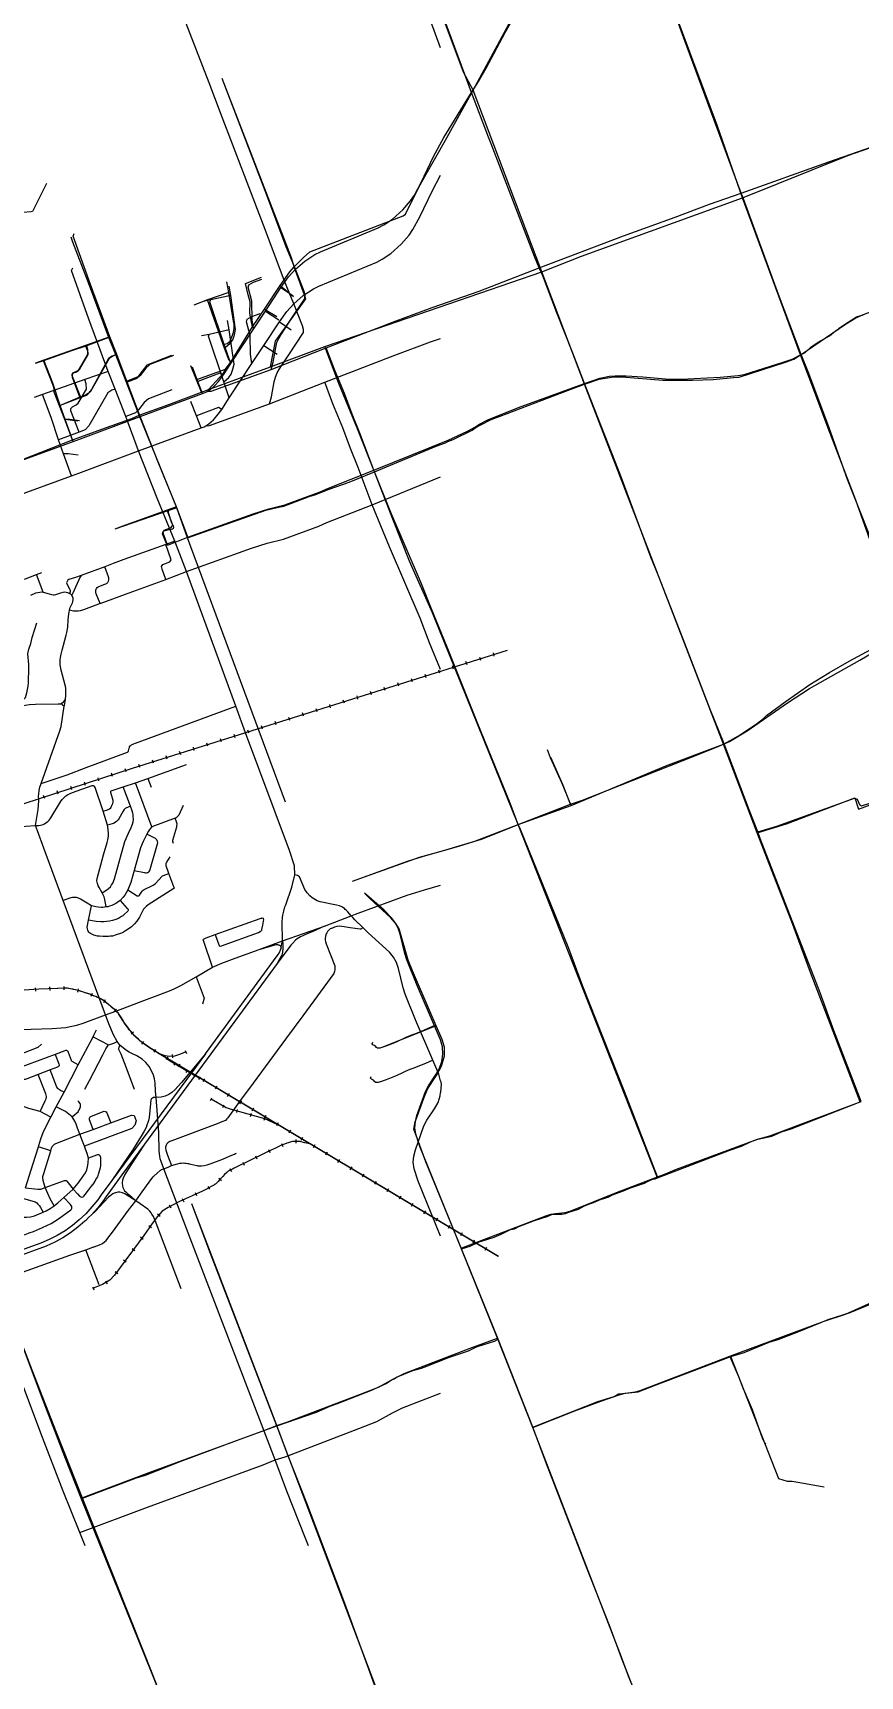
# Model space of a CAD drawing. Extents: x 705356 to 744726, y 4888607 to 4948520.
# Drawn here: x 715151 to 720444, y 4903177 to 4913692 of the extents above; entities that cross this region are included whole.
import ezdxf

# ---------------------------------------------------------------- set-up
doc = ezdxf.new("R2010")
doc.units = 0
for name, color, linetype in [('Archive County', 7, 'Continuous'), ('Arterials', 7, 'Continuous'), ('bypass in city', 7, 'Continuous'), ('bypass ramps', 7, 'Continuous'), ('Collectors', 7, 'Continuous'), ('County', 7, 'Continuous'), ('County Data', 7, 'Continuous'), ('Kings', 7, 'Continuous'), ('Locals', 7, 'Continuous'), ('Private', 7, 'Continuous'), ('railway', 7, 'Continuous'), ('ROW wout link', 7, 'Continuous'), ('Township', 7, 'Continuous')]:
    doc.layers.add(name, color=color, linetype=linetype)

msp = doc.modelspace()

# ---------------------------------------------------------------- linework, layer by layer
at = {"layer": 'Archive County'}
for p, q in [((718407, 4912164), (717967, 4913326)), ((716405, 4912030), (716393, 4912100)), ((716634, 4911925), (716733, 4912075)), ((716733, 4912075), (716818, 4912006)), ((717019, 4911686), (718407, 4912164)), ((716268, 4911983), (716180, 4911950)), ((716405, 4912030), (716268, 4911983)), ((716368, 4911697), (716268, 4911983)), ((716557, 4911812), (716634, 4911925)), ((716634, 4911925), (716712, 4911878)), ((716417, 4911586), (716557, 4911812)), ((715637, 4911743), (715491, 4911688)), ((716672, 4911556), (717019, 4911686)), ((715219, 4911594), (715165, 4911577)), ((716198, 4911472), (716162, 4911562)), ((716275, 4911411), (716672, 4911556)), ((716382, 4911537), (716417, 4911586)), ((715832, 4911245), (715748, 4911462)), ((716382, 4911537), (716198, 4911472)), ((716230, 4911392), (716198, 4911472)), ((715452, 4911360), (715321, 4911305)), ((716230, 4911392), (716275, 4911411)), ((715355, 4911218), (715321, 4911305)), ((715405, 4911088), (715355, 4911218)), ((715439, 4911207), (715355, 4911218)), ((715014, 4910935), (715405, 4911088))]:
    msp.add_line(p, q, dxfattribs=at)
for points in [[(717967, 4913326), (717906, 4913441), (717724, 4913928), (717612, 4914216), (717537, 4914451), (717289, 4915058)], [(717967, 4913326), (718223, 4913798), (718289, 4913876), (718450, 4914020), (718914, 4914747)], [(719692, 4912636), (719532, 4913096), (718914, 4914747)], [(716822, 4912195), (716806, 4912252), (716362, 4913400)], [(716822, 4912195), (716882, 4912255), (716924, 4912290), (717521, 4912521), (717535, 4912533), (717542, 4912546), (717601, 4912664), (717629, 4912719), (717658, 4912773), (717790, 4913006), (717967, 4913326)], [(719692, 4912636), (720364, 4912907), (721045, 4913145)], [(718407, 4912164), (718661, 4912263), (719692, 4912636)], [(720063, 4911631), (719692, 4912636)], [(715637, 4911743), (715507, 4912092), (715406, 4912353), (715396, 4912384)], [(716672, 4911556), (716704, 4911720), (716897, 4911991), (716822, 4912195)], [(716733, 4912075), (716796, 4912163), (716822, 4912195)], [(716557, 4911812), (716549, 4911840), (716539, 4911899), (716541, 4911971), (716528, 4912015), (716512, 4912089), (716614, 4912128)], [(718681, 4911445), (718407, 4912164)], [(716368, 4911697), (716394, 4911704), (716413, 4911720), (716425, 4911746), (716434, 4911775), (716440, 4911802), (716438, 4911828), (716435, 4911848), (716405, 4912030)], [(720063, 4911631), (720091, 4911646), (720129, 4911680), (720176, 4911713), (720248, 4911753), (720285, 4911786), (720303, 4911796), (720312, 4911805), (720367, 4911841), (720420, 4911875), (720442, 4911882), (720472, 4911892)], [(715491, 4911688), (715399, 4911658), (715219, 4911594)], [(715452, 4911360), (715405, 4911486), (715403, 4911507), (715410, 4911517), (715425, 4911522), (715443, 4911531), (715502, 4911634), (715502, 4911655), (715491, 4911688)], [(715682, 4911631), (715637, 4911743)], [(716417, 4911586), (716402, 4911606), (716368, 4911697)], [(717337, 4910884), (717227, 4911159), (717109, 4911449), (717019, 4911686)], [(715321, 4911305), (715287, 4911394), (715288, 4911412), (715283, 4911431), (715219, 4911594)], [(715682, 4911631), (715658, 4911623), (715635, 4911608), (715526, 4911410), (715506, 4911385), (715488, 4911373), (715452, 4911360)], [(715748, 4911462), (715682, 4911631)], [(716039, 4911628), (715880, 4911566), (715850, 4911528), (715823, 4911491), (715748, 4911462)], [(718681, 4911445), (718774, 4911477), (718852, 4911489), (718918, 4911492), (719182, 4911470), (719307, 4911469), (719372, 4911469), (719504, 4911475), (719634, 4911487), (719669, 4911489), (719967, 4911585), (720020, 4911604), (720063, 4911631)], [(720732, 4909846), (720600, 4910197), (720530, 4910385), (720416, 4910701), (720240, 4911162), (720135, 4911442), (720063, 4911631)], [(716275, 4911411), (716370, 4911514), (716382, 4911537)], [(717337, 4910884), (717731, 4911048), (717791, 4911069), (717806, 4911078), (717840, 4911090), (717961, 4911149), (717984, 4911166), (718016, 4911183), (718083, 4911218), (718140, 4911240), (718589, 4911411), (718681, 4911445)], [(719570, 4909140), (718681, 4911445)], [(715832, 4911245), (716022, 4911314), (716230, 4911392)], [(715405, 4911088), (715622, 4911167), (715784, 4911224), (715832, 4911245)], [(716072, 4910653), (715832, 4911245)], [(716140, 4910461), (716641, 4910638), (716723, 4910658), (716756, 4910664), (716918, 4910726), (716961, 4910739), (717046, 4910773), (717174, 4910817), (717337, 4910884)], [(718256, 4908626), (717707, 4909980), (717561, 4910311), (717454, 4910580), (717337, 4910884)], [(716021, 4910635), (715675, 4910517)], [(716010, 4910414), (715980, 4910486), (715982, 4910496), (715992, 4910505), (716027, 4910517), (716038, 4910517), (716045, 4910519), (716050, 4910523), (716052, 4910529), (716051, 4910537), (716046, 4910542), (716040, 4910555), (716018, 4910620), (716018, 4910626), (716021, 4910635)], [(716072, 4910653), (716021, 4910635)], [(716140, 4910461), (716072, 4910653)], [(716768, 4908770), (716459, 4909603), (716140, 4910461)], [(719570, 4909140), (719608, 4909158), (719720, 4909225), (719979, 4909406), (720120, 4909497), (720441, 4909678), (720707, 4909833), (720732, 4909846)], [(718594, 4908748), (719201, 4909001), (719570, 4909140)], [(719784, 4908574), (719570, 4909140)], [(718594, 4908748), (718537, 4908888), (718463, 4909053), (718443, 4909105)], [(719784, 4908574), (719972, 4908631), (720410, 4908797), (720434, 4908725), (721063, 4908958)], [(718256, 4908626), (718594, 4908748)], [(717243, 4908280), (717625, 4908417), (717772, 4908458), (718022, 4908533), (718070, 4908551), (718256, 4908626)], [(719147, 4906365), (718256, 4908626)], [(720444, 4906851), (720127, 4907679), (720006, 4908004), (719891, 4908297), (719784, 4908574)], [(717731, 4907338), (717691, 4907432), (717579, 4907691), (717553, 4907759), (717495, 4907959), (717473, 4907992), (717446, 4908029), (717398, 4908078), (717272, 4908187)], [(717731, 4907338), (717384, 4907199)], [(717893, 4905912), (717666, 4906467), (717589, 4906677), (717597, 4906723), (717601, 4906734), (717652, 4906876), (717676, 4906933), (717709, 4906986), (717735, 4907024), (717766, 4907080), (717785, 4907147), (717784, 4907201), (717769, 4907250), (717731, 4907338)], [(719147, 4906365), (719611, 4906543), (719684, 4906569), (719743, 4906596), (719790, 4906614), (719878, 4906633), (719940, 4906659), (720003, 4906679), (720444, 4906851)], [(717893, 4905912), (717948, 4905928), (718007, 4905955), (718055, 4905972), (718102, 4905985), (718148, 4906005), (718207, 4906034), (718232, 4906040), (718261, 4906054), (718361, 4906092), (718442, 4906119), (718475, 4906132), (718488, 4906133), (718536, 4906133), (718559, 4906138), (718573, 4906144), (718641, 4906165), (718660, 4906176), (718681, 4906187), (718719, 4906202), (718738, 4906207), (718787, 4906228), (718798, 4906231), (718835, 4906245), (718859, 4906256), (718929, 4906282), (718975, 4906302), (719064, 4906332), (719088, 4906344), (719121, 4906360), (719132, 4906359), (719147, 4906365)], [(716712, 4904779), (716277, 4905910), (716168, 4906200)], [(718128, 4905334), (717893, 4905912)], [(715469, 4904316), (715303, 4904737), (715147, 4905134), (715021, 4905463), (714980, 4905569), (714914, 4905757)], [(719616, 4905223), (719701, 4905247), (719861, 4905313), (719919, 4905330), (720051, 4905383), (720239, 4905458), (720379, 4905504), (720550, 4905574), (720887, 4905698)], [(716712, 4904779), (716965, 4904867), (717058, 4904906), (717100, 4904921), (717314, 4905005), (717412, 4905049), (717445, 4905073), (717462, 4905080), (717477, 4905090), (717581, 4905133), (717637, 4905148), (717654, 4905155), (717817, 4905219), (717939, 4905258), (717984, 4905283), (718002, 4905289), (718104, 4905321), (718128, 4905334)], [(718349, 4904771), (718128, 4905334)], [(718349, 4904771), (718766, 4904934), (718869, 4904966), (718898, 4904983), (718924, 4904985), (719023, 4904997), (719139, 4905042), (719616, 4905223)], [(720213, 4904386), (720009, 4904423), (719978, 4904423), (719923, 4904440), (719616, 4905223)], [(715469, 4904316), (715815, 4904446), (715872, 4904462), (716093, 4904550), (716454, 4904684), (716712, 4904779)], [(717792, 4901934), (716712, 4904779)], [(719239, 4902480), (719085, 4902865), (718924, 4903276), (718840, 4903501), (718689, 4903885), (718438, 4904535), (718349, 4904771)], [(716589, 4901475), (716123, 4902668), (715865, 4903320), (715469, 4904316)]]:
    msp.add_lwpolyline(points, dxfattribs=at)
at = {"layer": 'Arterials'}
for p, q in [((715044, 4908611), (715168, 4908620)), ((715616, 4907408), (715345, 4908141))]:
    msp.add_line(p, q, dxfattribs=at)
for points in [[(716352, 4913180), (716279, 4913373), (716011, 4914067), (715992, 4914100), (715971, 4914119), (715931, 4914137)], [(716449, 4909383), (716133, 4910245)], [(715062, 4909382), (715101, 4909391), (715129, 4909394), (715169, 4909396), (715312, 4909399), (715324, 4909399), (715329, 4909399)], [(715329, 4909399), (715338, 4909404), (715344, 4909408), (715351, 4909416), (715359, 4909427)], [(715329, 4909399), (715337, 4909397), (715341, 4909393), (715352, 4909383)], [(716827, 4908304), (716824, 4908363), (716792, 4908460), (716511, 4909214), (716449, 4909383)], [(715168, 4908620), (715190, 4908620), (715199, 4908622), (715208, 4908624), (715217, 4908627), (715225, 4908631), (715235, 4908638), (715243, 4908643), (715250, 4908648), (715256, 4908655), (715262, 4908662), (715267, 4908669), (715327, 4908771), (715339, 4908787), (715353, 4908801), (715363, 4908810), (715373, 4908817), (715389, 4908825), (715405, 4908831), (715530, 4908875), (715537, 4908875), (715542, 4908873)], [(715345, 4908141), (715222, 4908475), (715180, 4908586), (715168, 4908620)], [(716748, 4907882), (716747, 4908001), (716749, 4908032), (716751, 4908046), (716756, 4908072), (716764, 4908099), (716769, 4908113), (716807, 4908226), (716827, 4908304)], [(716748, 4907882), (717017, 4907976)], [(717017, 4907976), (717187, 4908043)], [(717187, 4908043), (717233, 4908060)], [(716599, 4907826), (716748, 4907882)], [(716301, 4907713), (716360, 4907740), (716445, 4907772), (716599, 4907826)], [(715844, 4907494), (715964, 4907538), (716035, 4907567), (716068, 4907581), (716098, 4907596), (716196, 4907652)], [(716196, 4907652), (716301, 4907713)], [(715616, 4907408), (715683, 4907433), (715844, 4907494)], [(714938, 4907324), (715007, 4907312), (715274, 4907322), (715332, 4907325), (715362, 4907328), (715389, 4907333), (715432, 4907343), (715472, 4907356), (715616, 4907408)], [(715690, 4907237), (715667, 4907280), (715637, 4907351), (715616, 4907408)], [(715710, 4907213), (715690, 4907237)], [(715940, 4906880), (715935, 4906921), (715933, 4906974), (715930, 4906998), (715923, 4907023), (715911, 4907050), (715895, 4907077), (715873, 4907103), (715851, 4907124), (715816, 4907147), (715784, 4907161), (715768, 4907169), (715750, 4907180), (715710, 4907213)], [(715988, 4906424), (715971, 4906470), (715965, 4906488), (715963, 4906505), (715959, 4906536), (715959, 4906566), (715958, 4906624), (715957, 4906656), (715940, 4906880)], [(716158, 4905980), (715988, 4906424)]]:
    msp.add_lwpolyline(points, dxfattribs=at)
at = {"layer": 'bypass in city'}
for points in [[(716748, 4907882), (716751, 4907865), (716751, 4907831), (716749, 4907812), (716745, 4907796), (716740, 4907785), (716714, 4907737)], [(716740, 4907839), (716743, 4907864), (716748, 4907882)], [(716255, 4907160), (716715, 4907786), (716726, 4907804), (716738, 4907828), (716740, 4907836), (716740, 4907839)], [(716714, 4907737), (716190, 4907022), (715865, 4906580)], [(716255, 4907160), (716165, 4907037), (715657, 4906348)], [(715865, 4906580), (715720, 4906384), (715620, 4906247), (715602, 4906220), (715566, 4906173), (715527, 4906129)], [(715657, 4906348), (715589, 4906256), (715566, 4906224), (715529, 4906179), (715490, 4906136), (715448, 4906097), (715404, 4906060), (715357, 4906027), (715307, 4905997), (715256, 4905970), (715203, 4905947), (714513, 4905700)], [(715527, 4906129), (715508, 4906112), (715489, 4906092), (715484, 4906088), (715439, 4906049), (715392, 4906014), (715342, 4905982), (715291, 4905954), (715237, 4905929), (715038, 4905856), (714381, 4905621)]]:
    msp.add_lwpolyline(points, dxfattribs=at)
at = {"layer": 'bypass ramps'}
for points in [[(717017, 4907976), (716937, 4907939), (716910, 4907928), (716883, 4907916), (716863, 4907907), (716843, 4907895), (716831, 4907886), (716812, 4907866), (716802, 4907854), (716714, 4907737)], [(716599, 4907826), (716708, 4907858), (716713, 4907858), (716717, 4907858), (716721, 4907857), (716725, 4907856), (716729, 4907854), (716732, 4907852), (716735, 4907850), (716736, 4907847), (716740, 4907839)], [(716255, 4907160), (716157, 4907042), (716102, 4906975), (716060, 4906929), (716040, 4906912), (716021, 4906898), (715998, 4906888), (715972, 4906882), (715940, 4906880)], [(715940, 4906880), (715923, 4906879), (715917, 4906876), (715911, 4906872), (715908, 4906868), (715906, 4906864), (715903, 4906841), (715895, 4906751), (715891, 4906733), (715887, 4906720), (715881, 4906702), (715875, 4906688), (715864, 4906665), (715845, 4906633), (715793, 4906549), (715657, 4906348)], [(715865, 4906580), (715756, 4906414), (715739, 4906386), (715729, 4906364), (715725, 4906350), (715723, 4906333), (715724, 4906312), (715727, 4906303), (715731, 4906295), (715738, 4906283), (715746, 4906275), (715757, 4906265), (715780, 4906247), (715781, 4906246), (715809, 4906219)], [(715809, 4906219), (715740, 4906264), (715724, 4906270), (715708, 4906273), (715695, 4906273), (715679, 4906270), (715671, 4906267), (715662, 4906263), (715636, 4906242), (715552, 4906152), (715527, 4906129)]]:
    msp.add_lwpolyline(points, dxfattribs=at)
at = {"layer": 'Collectors'}
for p, q in [((715582, 4910041), (715743, 4910100)), ((716061, 4908667), (715913, 4908612)), ((715266, 4906753), (715197, 4906790))]:
    msp.add_line(p, q, dxfattribs=at)
for points in [[(715743, 4910100), (716002, 4910194)], [(715138, 4910095), (715171, 4910108), (715195, 4910114), (715209, 4910116), (715217, 4910114)], [(715217, 4910114), (715256, 4910102), (715280, 4910097), (715288, 4910097), (715298, 4910098), (715330, 4910109), (715346, 4910113), (715355, 4910115), (715365, 4910113), (715373, 4910111), (715386, 4910105)], [(715385, 4909997), (715387, 4910007), (715390, 4910015), (715394, 4910024), (715404, 4910046), (715407, 4910054), (715409, 4910064), (715409, 4910069), (715408, 4910074), (715400, 4910094)], [(715400, 4910094), (715394, 4910100), (715390, 4910103), (715386, 4910105)], [(715359, 4909427), (715362, 4909454), (715363, 4909474), (715362, 4909496), (715359, 4909512), (715358, 4909519), (715332, 4909615), (715328, 4909638), (715326, 4909648), (715325, 4909662), (715326, 4909678), (715328, 4909695), (715332, 4909717), (715338, 4909742), (715364, 4909837), (715369, 4909855), (715375, 4909890), (715378, 4909937), (715382, 4909975), (715383, 4909985), (715385, 4909997)], [(715582, 4910041), (715526, 4910020), (715475, 4910001), (715453, 4909994), (715440, 4909992), (715431, 4909991), (715412, 4909992), (715385, 4909997)], [(715204, 4908888), (715324, 4909225), (715333, 4909254), (715352, 4909383)], [(715204, 4908888), (715320, 4908928), (715371, 4908945), (715493, 4908992), (715757, 4909089), (715759, 4909091), (715762, 4909094), (715764, 4909098), (715767, 4909115), (715769, 4909120), (715770, 4909124), (715774, 4909130), (715778, 4909133), (715783, 4909136), (715791, 4909140), (715807, 4909146), (716449, 4909383)], [(715352, 4909383), (715353, 4909388), (715359, 4909427)], [(715168, 4908620), (715185, 4908723), (715190, 4908778), (715189, 4908791), (715188, 4908805), (715189, 4908823), (715192, 4908845), (715196, 4908866), (715204, 4908888)], [(715600, 4908711), (715549, 4908864), (715546, 4908870), (715542, 4908873)], [(715629, 4908623), (715600, 4908711)], [(716113, 4908749), (716085, 4908687), (716081, 4908681), (716075, 4908675), (716068, 4908670), (716061, 4908667)], [(715595, 4908190), (715576, 4908223), (715569, 4908234), (715564, 4908248), (715562, 4908257), (715561, 4908265), (715562, 4908281), (715604, 4908432), (715627, 4908511), (715631, 4908529), (715635, 4908551), (715635, 4908571), (715631, 4908611), (715629, 4908623)], [(715913, 4908612), (715897, 4908594), (715890, 4908584), (715881, 4908565)], [(715881, 4908565), (715856, 4908517), (715839, 4908477), (715799, 4908332)], [(715799, 4908332), (715777, 4908256), (715759, 4908209)], [(715620, 4908099), (715612, 4908146), (715607, 4908164), (715595, 4908190)], [(715759, 4908209), (715747, 4908189), (715739, 4908175), (715729, 4908162), (715709, 4908141)], [(715527, 4908107), (715498, 4908123), (715455, 4908149), (715443, 4908155), (715430, 4908159), (715418, 4908160), (715405, 4908160), (715393, 4908158), (715345, 4908141)], [(715620, 4908099), (715598, 4908096), (715590, 4908096), (715569, 4908097), (715554, 4908099), (715538, 4908103), (715527, 4908107)], [(715709, 4908141), (715694, 4908129), (715681, 4908120), (715656, 4908108), (715642, 4908103), (715631, 4908100), (715620, 4908099)], [(716301, 4907713), (716244, 4907877), (716241, 4907889), (716242, 4907892)], [(717076, 4907672), (716948, 4907499), (716879, 4907403), (716768, 4907253), (716560, 4906972), (716473, 4906853), (716398, 4906749), (716393, 4906743), (716384, 4906733), (716361, 4906723), (716330, 4906711), (716040, 4906603), (716028, 4906598), (716014, 4906590), (716009, 4906584), (716003, 4906575), (716001, 4906568), (715999, 4906561), (716000, 4906556), (716000, 4906555), (716002, 4906543), (716013, 4906511), (716039, 4906444)], [(715442, 4907088), (715537, 4907268)], [(715537, 4907268), (715634, 4907216)], [(715634, 4907216), (715651, 4907221), (715670, 4907227), (715690, 4907237)], [(715351, 4906914), (715442, 4907088)], [(715197, 4906790), (715125, 4906809), (715062, 4906833)], [(715266, 4906753), (715301, 4906820)], [(715301, 4906820), (715351, 4906914)], [(715187, 4906563), (715190, 4906573), (715202, 4906616), (715219, 4906662), (715266, 4906753)], [(715105, 4906301), (715154, 4906457), (715187, 4906563)], [(715809, 4906219), (715839, 4906262), (715906, 4906353), (715921, 4906372), (715926, 4906377), (715946, 4906396), (715965, 4906412), (715970, 4906415), (715975, 4906418), (715988, 4906424)], [(715988, 4906424), (716016, 4906434), (716039, 4906444)], [(715489, 4905905), (715535, 4905922), (715540, 4905924), (715543, 4905925), (715578, 4905937), (715597, 4905945), (715610, 4905955), (715620, 4905964), (715631, 4905979), (715660, 4906018), (715762, 4906158), (715809, 4906219)], [(714886, 4905583), (714888, 4905587), (714891, 4905591), (714894, 4905594), (714896, 4905595), (714932, 4905610), (714940, 4905613), (714943, 4905616), (714951, 4905622), (714956, 4905628), (714960, 4905635), (714970, 4905663), (714976, 4905680), (714982, 4905692), (714993, 4905706), (715011, 4905725), (715022, 4905734), (715026, 4905737), (715033, 4905741), (715051, 4905750), (715062, 4905754), (715388, 4905871), (715489, 4905905)]]:
    msp.add_lwpolyline(points, dxfattribs=at)
at = {"layer": 'County'}
for points in [[(716821, 4911959), (716881, 4912012), (716946, 4912054), (716981, 4912072), (717351, 4912224), (717386, 4912243), (717442, 4912280), (717508, 4912339), (717558, 4912398), (717583, 4912434), (717626, 4912514), (717705, 4912680), (717760, 4912782)], [(715633, 4911526), (715509, 4911861), (715398, 4912171), (715406, 4912188)], [(716728, 4911842), (716776, 4911910), (716821, 4911959)], [(716629, 4911691), (716728, 4911842)], [(716553, 4911576), (716629, 4911691)], [(716408, 4911356), (716553, 4911576)], [(715678, 4911413), (715633, 4911526)], [(715745, 4911238), (715678, 4911413)], [(716360, 4911283), (716408, 4911356)], [(715828, 4911017), (715745, 4911238)], [(716257, 4911178), (716277, 4911190), (716306, 4911215), (716329, 4911241), (716360, 4911283)], [(715828, 4911017), (716227, 4911164)], [(716227, 4911164), (716248, 4911172), (716257, 4911178)], [(715399, 4910858), (715446, 4910875), (715828, 4911017)], [(716059, 4910439), (715947, 4910714), (715828, 4911017)], [(715025, 4910721), (715399, 4910858)], [(716133, 4910245), (716059, 4910439)], [(717710, 4907119), (717599, 4907377), (717533, 4907541), (717520, 4907581), (717490, 4907704), (717478, 4907743), (717458, 4907778), (717432, 4907809), (717297, 4907933), (717262, 4907967)], [(717760, 4906987), (717749, 4907029), (717710, 4907119)], [(717760, 4906987), (717764, 4906965), (717760, 4906911)], [(717760, 4905993), (717616, 4906345), (717591, 4906424), (717585, 4906465), (717588, 4906505), (717598, 4906544), (717653, 4906698), (717672, 4906734), (717721, 4906808), (717743, 4906848), (717757, 4906891), (717760, 4906911)], [(715451, 4904095), (715346, 4904360), (715203, 4904731), (715085, 4905045), (714886, 4905583)], [(715485, 4904010), (715451, 4904095)]]:
    msp.add_lwpolyline(points, dxfattribs=at)
at = {"layer": 'County Data'}
msp.add_line((716012, 4910414), (716143, 4910465), dxfattribs=at)
for points in [[(717958, 4913311), (717673, 4914078), (717495, 4914536), (717287, 4915054)], [(717958, 4913311), (718002, 4913381), (718052, 4913467), (718172, 4913694), (718221, 4913779), (718249, 4913820), (718281, 4913857), (718316, 4913892), (718431, 4913994), (718466, 4914032), (718498, 4914072), (718527, 4914114), (718918, 4914735)], [(719682, 4912667), (719316, 4913658), (719033, 4914444), (718961, 4914632), (718918, 4914735)], [(716831, 4912179), (716771, 4912324), (716648, 4912654), (716362, 4913400)], [(716831, 4912179), (716891, 4912232), (716956, 4912274), (716991, 4912292), (717361, 4912444), (717396, 4912463), (717452, 4912500), (717518, 4912559), (717568, 4912618), (717593, 4912654), (717636, 4912734), (717715, 4912900), (717781, 4913022), (717958, 4913311)], [(718391, 4912188), (718361, 4912261), (718084, 4912982), (718066, 4913024), (717958, 4913311)], [(719682, 4912667), (720243, 4912867), (720616, 4912997), (721032, 4913147)], [(718391, 4912188), (718930, 4912394), (719260, 4912512), (719479, 4912595), (719682, 4912667)], [(720066, 4911635), (719922, 4912017), (719698, 4912630), (719682, 4912667)], [(715643, 4911746), (715519, 4912081), (715408, 4912391), (715416, 4912408)], [(716676, 4911539), (716688, 4911584), (716705, 4911679), (716713, 4911710), (716724, 4911736), (716739, 4911762), (716802, 4911858), (716888, 4911988), (716892, 4911994), (716893, 4912014), (716886, 4912038), (716831, 4912179)], [(716738, 4912062), (716786, 4912130), (716831, 4912179)], [(717028, 4911676), (717476, 4911849), (717705, 4911934), (718006, 4912040), (718391, 4912188)], [(718681, 4911448), (718606, 4911643), (718503, 4911900), (718413, 4912137), (718391, 4912188)], [(716417, 4912012), (716406, 4912072)], [(716563, 4911796), (716554, 4911856), (716551, 4911975), (716528, 4912064), (716533, 4912080), (716563, 4912097), (716616, 4912116)], [(716290, 4911983), (716240, 4911974)], [(716382, 4911679), (716284, 4911971), (716290, 4911983)], [(716417, 4912012), (716290, 4911983)], [(716382, 4911679), (716414, 4911706), (716430, 4911728), (716441, 4911760), (716448, 4911793), (716417, 4912012)], [(716639, 4911911), (716738, 4912062)], [(716738, 4912062), (716814, 4912011)], [(720066, 4911635), (720349, 4911828), (720415, 4911868), (720487, 4911899), (720564, 4911926), (720722, 4911973), (720799, 4911991), (720868, 4911998), (721023, 4911999), (721091, 4911997), (721144, 4911989), (721231, 4911966), (721291, 4911944), (721371, 4911909), (721471, 4911860)], [(716563, 4911796), (716639, 4911911)], [(716639, 4911911), (716724, 4911856)], [(716418, 4911576), (716563, 4911796)], [(715494, 4911693), (715222, 4911597)], [(715458, 4911358), (715404, 4911494), (715405, 4911509), (715414, 4911519), (715438, 4911531), (715451, 4911542), (715505, 4911633), (715503, 4911666), (715494, 4911693)], [(715643, 4911746), (715494, 4911693)], [(715688, 4911633), (715643, 4911746)], [(716418, 4911576), (716382, 4911679)], [(716676, 4911539), (717028, 4911676)], [(717332, 4910893), (717242, 4911131), (717193, 4911253), (717145, 4911385), (717080, 4911538), (717028, 4911676)], [(715222, 4911597), (715169, 4911578)], [(715325, 4911307), (715278, 4911451), (715222, 4911597)], [(715688, 4911633), (715666, 4911625), (715640, 4911609), (715519, 4911397), (715495, 4911372), (715458, 4911358)], [(715755, 4911458), (715688, 4911633)], [(716051, 4911627), (715900, 4911571), (715873, 4911547), (715838, 4911499), (715817, 4911481), (715755, 4911458)], [(716207, 4911462), (716172, 4911554)], [(716370, 4911503), (716418, 4911576)], [(718681, 4911448), (718779, 4911483), (718840, 4911495), (718877, 4911498), (718947, 4911497), (719054, 4911491), (719199, 4911479), (719299, 4911476), (719549, 4911489), (719663, 4911499), (719701, 4911505), (719951, 4911584), (720008, 4911605), (720066, 4911635)], [(720734, 4909866), (720723, 4909886), (720533, 4910404), (720362, 4910835), (720246, 4911164), (720116, 4911512), (720066, 4911635)], [(715838, 4911237), (715755, 4911458)], [(716370, 4911503), (716348, 4911515), (716207, 4911462)], [(716237, 4911384), (716207, 4911462)], [(716267, 4911398), (716292, 4911399), (716676, 4911539)], [(716267, 4911398), (716287, 4911410), (716316, 4911435), (716339, 4911461), (716370, 4911503)], [(717332, 4910893), (717808, 4911086), (717931, 4911144), (717983, 4911172), (718004, 4911186), (718066, 4911218), (718275, 4911301), (718681, 4911448)], [(719573, 4909143), (719481, 4909369), (719312, 4909812), (719154, 4910217), (719104, 4910337), (718917, 4910845), (718681, 4911448)], [(715458, 4911358), (715325, 4911307)], [(715838, 4911237), (716237, 4911384)], [(716237, 4911384), (716258, 4911392), (716267, 4911398)], [(715357, 4911218), (715325, 4911307)], [(715409, 4911078), (715456, 4911095), (715838, 4911237)], [(716069, 4910659), (715957, 4910934), (715838, 4911237)], [(715409, 4911078), (715357, 4911218)], [(715450, 4911210), (715388, 4911218), (715357, 4911218)], [(715035, 4910941), (715409, 4911078)], [(716143, 4910465), (716560, 4910615), (716661, 4910647), (716764, 4910673), (716990, 4910756), (717042, 4910779), (717332, 4910893)], [(718255, 4908627), (718204, 4908764), (717993, 4909282), (717802, 4909762), (717699, 4910010), (717638, 4910167), (717442, 4910624), (717332, 4910893)], [(716011, 4910638), (715744, 4910542), (715675, 4910517)], [(716012, 4910414), (715988, 4910481), (715985, 4910497), (715992, 4910510), (716037, 4910528), (716046, 4910541), (716011, 4910638)], [(716069, 4910659), (716011, 4910638)], [(716143, 4910465), (716069, 4910659)], [(719573, 4909143), (719666, 4909194), (719786, 4909275), (719825, 4909305), (719845, 4909324), (719963, 4909412), (720122, 4909522), (720247, 4909600), (720373, 4909672), (720734, 4909866)], [(718591, 4908756), (718668, 4908783), (719306, 4909033), (719536, 4909126), (719573, 4909143)], [(719789, 4908579), (719733, 4908720), (719573, 4909143)], [(718591, 4908756), (718539, 4908887), (718464, 4909056)], [(719789, 4908579), (719911, 4908615), (720407, 4908796), (720425, 4908789), (720439, 4908754), (720453, 4908745), (720592, 4908791), (721069, 4908961)], [(718255, 4908627), (718591, 4908756)], [(717197, 4908263), (717555, 4908395), (717666, 4908429), (717877, 4908487), (717978, 4908519), (718255, 4908627)], [(719147, 4906372), (718937, 4906917), (718667, 4907596), (718579, 4907833), (718266, 4908606), (718255, 4908627)], [(720451, 4906855), (720275, 4907309), (720187, 4907550), (719803, 4908537), (719789, 4908579)], [(717720, 4907339), (717609, 4907597), (717543, 4907761), (717530, 4907801), (717500, 4907924), (717488, 4907963), (717468, 4907998), (717442, 4908029), (717307, 4908153), (717272, 4908187)], [(717719, 4907339), (717673, 4907318), (717635, 4907302), (717599, 4907287), (717573, 4907278), (717542, 4907266), (717521, 4907255), (717489, 4907240), (717464, 4907229), (717433, 4907217), (717391, 4907202), (717371, 4907196), (717356, 4907195), (717349, 4907199), (717340, 4907210), (717327, 4907217), (717321, 4907224), (717326, 4907233)], [(717892, 4905915), (717626, 4906565), (717601, 4906644), (717595, 4906685), (717598, 4906725), (717608, 4906764), (717663, 4906918), (717682, 4906954), (717731, 4907028), (717753, 4907068), (717767, 4907111), (717774, 4907157), (717771, 4907203), (717759, 4907249), (717720, 4907339)], [(719147, 4906372), (719187, 4906386), (719269, 4906420), (719788, 4906613), (719865, 4906635), (720451, 4906855)], [(717892, 4905915), (718432, 4906122), (718464, 4906132), (718495, 4906138), (718557, 4906144), (718588, 4906152), (718885, 4906272), (719147, 4906372)], [(716711, 4904780), (716266, 4905944), (716168, 4906200)], [(718124, 4905339), (717892, 4905915)], [(715461, 4904315), (715356, 4904580), (715213, 4904951), (715095, 4905265), (714914, 4905757), (714896, 4905803)], [(719611, 4905224), (720213, 4905448), (720349, 4905493), (720683, 4905642), (720832, 4905676), (720896, 4905700)], [(716711, 4904780), (716775, 4904801), (717247, 4904981), (717362, 4905027), (717462, 4905082), (717526, 4905113), (717948, 4905275), (718124, 4905339)], [(718350, 4904768), (718124, 4905339)], [(718350, 4904768), (718618, 4904875), (718784, 4904937), (718903, 4904978), (718940, 4904987), (719006, 4904996), (719037, 4905005), (719611, 4905224)], [(719840, 4904664), (719834, 4904667), (719821, 4904694), (719754, 4904881), (719696, 4905019), (719668, 4905092), (719611, 4905224)], [(715461, 4904315), (715895, 4904479), (716635, 4904750), (716711, 4904780)], [(717796, 4901931), (717536, 4902598), (717336, 4903122), (717291, 4903246), (717148, 4903641), (716904, 4904283), (716786, 4904581), (716711, 4904780)], [(719241, 4902488), (718961, 4903177), (718916, 4903298), (718350, 4904768)], [(716589, 4901477), (716483, 4901749), (716236, 4902369), (716033, 4902892), (715910, 4903202), (715461, 4904315)]]:
    msp.add_lwpolyline(points, dxfattribs=at)
at = {"layer": 'Kings'}
msp.add_lwpolyline([(717233, 4908060), (717545, 4908175), (717656, 4908209), (717760, 4908238)], dxfattribs=at)
at = {"layer": 'Locals'}
for p, q in [((715665, 4910297), (715611, 4910276)), ((715098, 4910197), (715174, 4910226)), ((715611, 4910276), (715460, 4910220)), ((715887, 4908921), (716135, 4909010)), ((715887, 4908921), (715909, 4908865)), ((715913, 4908612), (715807, 4908894)), ((715508, 4908015), (715527, 4908107)), ((715261, 4907056), (715186, 4907027)), ((715266, 4906538), (715187, 4906563)), ((715575, 4905680), (715489, 4905905))]:
    msp.add_line(p, q, dxfattribs=at)
for points in [[(715239, 4912729), (715152, 4912554), (715148, 4912550), (715140, 4912547), (715087, 4912542)], [(715174, 4910226), (715208, 4910240)], [(715217, 4910114), (715174, 4910226)], [(715460, 4910220), (715452, 4910206), (715406, 4910107), (715400, 4910094)], [(715582, 4910041), (715557, 4910103), (715554, 4910114), (715553, 4910120), (715554, 4910127), (715556, 4910133), (715558, 4910137), (715562, 4910142), (715568, 4910147), (715574, 4910150), (715611, 4910164), (715619, 4910167), (715626, 4910171), (715629, 4910174), (715632, 4910179), (715635, 4910184), (715638, 4910192), (715637, 4910204), (715635, 4910212), (715611, 4910276)], [(715062, 4909382), (715062, 4909391), (715063, 4909398), (715068, 4909404), (715075, 4909411), (715098, 4909433), (715103, 4909440), (715113, 4909470), (715121, 4909511), (715123, 4909532), (715125, 4909629), (715126, 4909650), (715119, 4909718), (715126, 4909748), (715139, 4909785), (715147, 4909823), (715177, 4909916)], [(715807, 4908894), (715887, 4908921)], [(715600, 4908711), (715629, 4908720), (715642, 4908727), (715649, 4908734), (715654, 4908743), (715663, 4908761), (715665, 4908770), (715665, 4908780), (715649, 4908831), (715649, 4908836), (715651, 4908840), (715653, 4908843), (715665, 4908847), (715728, 4908868)], [(715728, 4908868), (715807, 4908894)], [(715775, 4908743), (715728, 4908868)], [(715595, 4908190), (715624, 4908208), (715636, 4908217), (715647, 4908228), (715655, 4908240), (715663, 4908252), (715674, 4908279), (715740, 4908518), (715762, 4908572), (715780, 4908607), (715788, 4908629), (715792, 4908644), (715794, 4908659), (715793, 4908679), (715792, 4908690), (715790, 4908699), (715786, 4908715), (715775, 4908743)], [(715775, 4908743), (715745, 4908731), (715741, 4908728), (715735, 4908722), (715729, 4908712), (715702, 4908663), (715697, 4908656), (715693, 4908652), (715687, 4908646), (715680, 4908641), (715671, 4908635), (715658, 4908630), (715629, 4908623)], [(716050, 4908505), (716046, 4908517), (716046, 4908526), (716072, 4908612), (716073, 4908617), (716074, 4908631), (716071, 4908644), (716061, 4908667)], [(715799, 4908332), (715865, 4908319), (715871, 4908318), (715875, 4908318), (715878, 4908317), (715885, 4908319), (715889, 4908320), (715895, 4908325), (715899, 4908332), (715949, 4908502), (715950, 4908510), (715949, 4908517), (715949, 4908520), (715947, 4908523), (715944, 4908529), (715940, 4908533), (715936, 4908537), (715881, 4908565)], [(716022, 4908313), (716004, 4908362), (716004, 4908365), (716004, 4908371), (716004, 4908376), (716006, 4908383), (716009, 4908386), (716029, 4908420)], [(715759, 4908209), (715819, 4908171), (715824, 4908169), (715829, 4908170), (715833, 4908174), (715850, 4908199), (715857, 4908206), (715863, 4908211), (715912, 4908233), (715921, 4908238), (715928, 4908243), (715935, 4908249), (715978, 4908295), (715981, 4908298), (715986, 4908300), (716022, 4908313)], [(716055, 4908221), (716056, 4908223), (716054, 4908227), (716022, 4908313)], [(717187, 4908043), (717166, 4908067), (717156, 4908078), (717150, 4908083), (717145, 4908088), (717139, 4908093), (717134, 4908096), (717128, 4908100), (717113, 4908106), (717094, 4908111), (716990, 4908131), (716970, 4908137), (716937, 4908157), (716922, 4908170), (716905, 4908189), (716891, 4908211), (716857, 4908292), (716845, 4908301), (716827, 4908304)], [(716055, 4908221), (716055, 4908220), (716053, 4908218), (715912, 4908128), (715888, 4908113), (715875, 4908102), (715866, 4908092), (715860, 4908084), (715833, 4908034), (715816, 4908009), (715801, 4907990), (715782, 4907972), (715754, 4907953), (715743, 4907946), (715730, 4907938), (715718, 4907932), (715684, 4907920), (715660, 4907913), (715646, 4907911), (715635, 4907910), (715619, 4907909), (715599, 4907910), (715577, 4907912), (715565, 4907913), (715541, 4907919), (715524, 4907926), (715519, 4907929), (715514, 4907933), (715510, 4907937), (715506, 4907945), (715502, 4907951), (715500, 4907958), (715499, 4907970), (715501, 4907981), (715508, 4908015)], [(715709, 4908141), (715755, 4908089), (715758, 4908086), (715760, 4908082), (715761, 4908080), (715761, 4908076), (715759, 4908071), (715756, 4908069), (715738, 4908052), (715726, 4908042), (715719, 4908037), (715712, 4908033), (715699, 4908026), (715681, 4908019), (715661, 4908013), (715641, 4908009), (715623, 4908005), (715605, 4908004), (715585, 4908004), (715557, 4908006), (715508, 4908015)], [(716318, 4907923), (716605, 4908025), (716612, 4908028), (716615, 4908028), (716619, 4908029), (716624, 4908027), (716625, 4908026)], [(716318, 4907923), (716341, 4907856), (716344, 4907852), (716349, 4907849), (716357, 4907850), (716594, 4907935), (716606, 4907941), (716609, 4907943), (716614, 4907948), (716616, 4907951), (716617, 4907955), (716623, 4907982), (716627, 4908009), (716628, 4908016), (716627, 4908021), (716626, 4908024), (716625, 4908026)], [(717262, 4907967), (717255, 4907960), (717253, 4907958), (717250, 4907956), (717247, 4907956), (717245, 4907956), (717228, 4907958), (717214, 4907960), (717182, 4907965), (717142, 4907971), (717113, 4907975), (717096, 4907974), (717080, 4907970), (717067, 4907964), (717066, 4907964), (717060, 4907962), (717053, 4907958), (717046, 4907953), (717037, 4907942), (717031, 4907933), (717027, 4907927), (717023, 4907913), (717021, 4907897), (717022, 4907886), (717024, 4907877), (717028, 4907863), (717082, 4907723), (717083, 4907699), (717081, 4907686), (717076, 4907672)], [(717262, 4907967), (717210, 4908017), (717198, 4908031), (717187, 4908043)], [(716242, 4907892), (716243, 4907893), (716246, 4907895), (716259, 4907901), (716318, 4907923)], [(716196, 4907652), (716246, 4907516), (716237, 4907476)], [(715537, 4907268), (715542, 4907279), (715558, 4907312)], [(715206, 4907220), (715182, 4907200), (715035, 4907143)], [(715294, 4907155), (715064, 4907069)], [(715294, 4907155), (715317, 4907094), (715319, 4907086), (715320, 4907083), (715318, 4907080), (715314, 4907077), (715309, 4907074), (715261, 4907056)], [(715442, 4907088), (715403, 4907109), (715401, 4907111), (715399, 4907117), (715379, 4907168), (715376, 4907174), (715374, 4907177), (715371, 4907179), (715368, 4907181), (715364, 4907181), (715361, 4907181), (715356, 4907179), (715294, 4907155)], [(715484, 4906932), (715513, 4906989), (715599, 4907152), (715619, 4907191), (715634, 4907216)], [(715802, 4906931), (715749, 4907074), (715717, 4907156), (715703, 4907183), (715702, 4907187), (715701, 4907191), (715701, 4907194), (715702, 4907197), (715704, 4907202), (715710, 4907213)], [(715186, 4907027), (715108, 4906997), (715102, 4906995), (715096, 4906995), (715092, 4906999), (715089, 4907005), (715064, 4907069)], [(715197, 4906790), (715212, 4906823), (715230, 4906859), (715236, 4906872), (715238, 4906882), (715238, 4906887), (715235, 4906902), (715186, 4907027)], [(715351, 4906914), (715329, 4906925), (715322, 4906929), (715317, 4906932), (715312, 4906936), (715305, 4906945), (715261, 4907056)], [(715402, 4906756), (715382, 4906773), (715359, 4906790), (715301, 4906820)], [(715402, 4906756), (715432, 4906781), (715440, 4906788), (715444, 4906794), (715449, 4906802), (715452, 4906810), (715455, 4906819), (715456, 4906826), (715456, 4906834), (715454, 4906842), (715446, 4906851), (715438, 4906859)], [(715452, 4906644), (715437, 4906683), (715429, 4906708), (715419, 4906729), (715402, 4906756)], [(715650, 4906717), (715783, 4906767), (715800, 4906764), (715812, 4906730), (715804, 4906703), (715784, 4906681), (715482, 4906568)], [(715536, 4906675), (715514, 4906736), (715514, 4906747), (715517, 4906755), (715526, 4906761), (715608, 4906792), (715613, 4906791), (715621, 4906787), (715625, 4906782), (715650, 4906717)], [(715536, 4906675), (715650, 4906717)], [(715266, 4906538), (715271, 4906556), (715275, 4906565), (715281, 4906573), (715289, 4906581), (715299, 4906585), (715452, 4906644)], [(715452, 4906644), (715536, 4906675)], [(715482, 4906568), (715469, 4906600), (715452, 4906644)], [(715229, 4906303), (715218, 4906349), (715215, 4906367), (715216, 4906375), (715221, 4906394), (715266, 4906538)], [(715409, 4906294), (715437, 4906263), (715450, 4906249), (715457, 4906243), (715465, 4906242), (715473, 4906244), (715478, 4906249), (715486, 4906258), (715508, 4906287), (715533, 4906320), (715534, 4906321), (715539, 4906328), (715550, 4906344), (715555, 4906354), (715566, 4906373), (715572, 4906390), (715580, 4906417), (715583, 4906431), (715585, 4906443), (715586, 4906454), (715586, 4906468), (715586, 4906486), (715585, 4906496), (715584, 4906499), (715582, 4906506), (715579, 4906509), (715577, 4906511), (715574, 4906512), (715571, 4906513), (715564, 4906513), (715558, 4906511), (715507, 4906491)], [(715507, 4906491), (715498, 4906521), (715487, 4906549), (715482, 4906568)], [(716039, 4906444), (716077, 4906456), (716092, 4906459), (716101, 4906460), (716112, 4906461), (716124, 4906460), (716131, 4906460), (716141, 4906458), (716147, 4906457), (716152, 4906456), (716162, 4906453), (716180, 4906448), (716200, 4906444), (716206, 4906443), (716231, 4906443), (716230, 4906443), (716248, 4906444), (716248, 4906444), (716266, 4906448), (716285, 4906455), (716360, 4906483), (716423, 4906510), (716442, 4906518), (716448, 4906521), (716453, 4906524)], [(715409, 4906294), (715442, 4906332), (715463, 4906361), (715478, 4906382), (715487, 4906397), (715496, 4906417), (715501, 4906435), (715503, 4906447), (715505, 4906461), (715507, 4906491)], [(715105, 4906301), (715184, 4906292), (715194, 4906292), (715203, 4906293), (715229, 4906303)], [(715229, 4906303), (715353, 4906348), (715359, 4906348), (715365, 4906348), (715368, 4906345), (715377, 4906333), (715409, 4906294)], [(715287, 4906187), (715262, 4906231), (715247, 4906265), (715229, 4906303)], [(715349, 4906239), (715409, 4906294)], [(715084, 4906236), (715166, 4906211), (715176, 4906205), (715184, 4906198), (715190, 4906191), (715194, 4906186), (715200, 4906176), (715217, 4906145)], [(715217, 4906145), (715237, 4906155), (715261, 4906169), (715287, 4906187)], [(715287, 4906187), (715299, 4906195), (715310, 4906205), (715349, 4906239)], [(715401, 4906172), (715401, 4906174), (715401, 4906177), (715401, 4906180), (715400, 4906183), (715396, 4906188), (715389, 4906197), (715349, 4906239)], [(716099, 4905656), (715933, 4906092), (715933, 4906093), (715929, 4906100), (715922, 4906118), (715912, 4906134), (715908, 4906141), (715900, 4906152), (715886, 4906164), (715838, 4906199), (715809, 4906219)], [(715050, 4906126), (715079, 4906117), (715095, 4906114), (715110, 4906113), (715136, 4906115), (715162, 4906122), (715217, 4906145)], [(715156, 4906023), (715212, 4906047), (715268, 4906074), (715316, 4906104), (715394, 4906161), (715398, 4906165), (715400, 4906170), (715401, 4906172)], [(715014, 4906011), (715041, 4906002), (715054, 4905999), (715060, 4905999), (715071, 4905999), (715088, 4906000), (715101, 4906003), (715124, 4906011), (715128, 4906013), (715156, 4906023)]]:
    msp.add_lwpolyline(points, dxfattribs=at)
at = {"layer": 'Private'}
msp.add_lwpolyline([(717709, 4907119), (717663, 4907098), (717625, 4907082), (717589, 4907067), (717563, 4907058), (717532, 4907046), (717511, 4907035), (717479, 4907020), (717454, 4907009), (717423, 4906997), (717381, 4906982), (717361, 4906976), (717346, 4906975), (717339, 4906979), (717330, 4906990), (717317, 4906997), (717311, 4907004), (717316, 4907013)], dxfattribs=at)
at = {"layer": 'railway'}
for p, q in [((717929, 4909648), (717922, 4909669)), ((718016, 4909676), (718010, 4909696)), ((718103, 4909703), (718097, 4909724)), ((717580, 4909539), (717573, 4909559)), ((717667, 4909566), (717661, 4909587)), ((717754, 4909594), (717748, 4909614)), ((717842, 4909621), (717835, 4909641)), ((717231, 4909429), (717225, 4909449)), ((717318, 4909457), (717312, 4909477)), ((717405, 4909484), (717399, 4909504)), ((717493, 4909511), (717486, 4909532)), ((716882, 4909319), (716876, 4909340)), ((716969, 4909347), (716963, 4909367)), ((717056, 4909374), (717050, 4909395)), ((717144, 4909402), (717137, 4909422)), ((716533, 4909210), (716527, 4909230)), ((716620, 4909237), (716614, 4909258)), ((716707, 4909265), (716701, 4909285)), ((716795, 4909292), (716788, 4909312)), ((716271, 4909128), (716265, 4909148)), ((716359, 4909155), (716352, 4909175)), ((716446, 4909182), (716439, 4909203)), ((715922, 4909018), (715916, 4909038)), ((716010, 4909045), (716003, 4909066)), ((716097, 4909073), (716090, 4909093)), ((716184, 4909100), (716178, 4909121)), ((715574, 4908906), (715568, 4908926)), ((715661, 4908934), (715655, 4908954)), ((715748, 4908963), (715742, 4908983)), ((715835, 4908991), (715829, 4909011)), ((715227, 4908792), (715220, 4908812)), ((715314, 4908820), (715307, 4908841)), ((715401, 4908849), (715394, 4908869)), ((715488, 4908877), (715481, 4908898)), ((715166, 4907581), (715168, 4907560)), ((715258, 4907587), (715259, 4907565)), ((715350, 4907590), (715350, 4907569)), ((715442, 4907575), (715437, 4907554)), ((715530, 4907546), (715523, 4907526)), ((715614, 4907504), (715602, 4907486)), ((715686, 4907445), (715672, 4907429)), ((715795, 4907297), (715779, 4907284)), ((715860, 4907237), (715847, 4907220)), ((715936, 4907187), (715924, 4907169)), ((716014, 4907140), (716003, 4907122)), ((716042, 4907154), (716044, 4907133)), ((716126, 4907181), (716135, 4907162)), ((716063, 4907104), (716052, 4907086)), ((716092, 4907093), (716081, 4907075)), ((716141, 4907057), (716130, 4907039)), ((716171, 4907046), (716160, 4907028)), ((716221, 4907012), (716210, 4906994)), ((716249, 4906999), (716238, 4906981)), ((716328, 4906952), (716317, 4906934)), ((716287, 4906860), (716296, 4906878)), ((716367, 4906816), (716376, 4906833)), ((716406, 4906905), (716395, 4906887)), ((716485, 4906858), (716474, 4906840)), ((716563, 4906811), (716552, 4906793)), ((716455, 4906784), (716460, 4906803)), ((716543, 4906759), (716549, 4906779)), ((716642, 4906764), (716631, 4906746)), ((716631, 4906735), (716637, 4906755)), ((716720, 4906718), (716709, 4906699)), ((716799, 4906671), (716788, 4906652)), ((716833, 4906610), (716834, 4906588)), ((716877, 4906624), (716866, 4906605)), ((716576, 4906506), (716585, 4906487)), ((716658, 4906546), (716667, 4906527)), ((716741, 4906585), (716750, 4906565)), ((716955, 4906577), (716944, 4906558)), ((717034, 4906530), (717023, 4906511)), ((716411, 4906426), (716421, 4906407)), ((716494, 4906466), (716503, 4906447)), ((717112, 4906483), (717101, 4906464)), ((717191, 4906436), (717180, 4906417)), ((716271, 4906311), (716281, 4906292)), ((716341, 4906363), (716357, 4906348)), ((717269, 4906389), (717258, 4906371)), ((717348, 4906342), (717337, 4906324)), ((717426, 4906295), (717415, 4906277)), ((716024, 4906192), (716034, 4906173)), ((716107, 4906233), (716116, 4906213)), ((716190, 4906271), (716198, 4906252)), ((717505, 4906248), (717494, 4906230)), ((717583, 4906201), (717572, 4906183)), ((715949, 4906135), (715965, 4906121)), ((717662, 4906154), (717651, 4906136)), ((717740, 4906107), (717729, 4906089)), ((715840, 4905987), (715857, 4905974)), ((715893, 4906061), (715911, 4906048)), ((717819, 4906060), (717808, 4906042)), ((717897, 4906013), (717886, 4905995)), ((715786, 4905913), (715803, 4905901)), ((717975, 4905966), (717965, 4905948)), ((718054, 4905919), (718043, 4905901)), ((715677, 4905766), (715695, 4905753)), ((715732, 4905840), (715749, 4905827)), ((715534, 4905669), (715541, 4905649)), ((715615, 4905706), (715626, 4905688))]:
    msp.add_line(p, q, dxfattribs=at)
for points in [[(713459, 4908029), (713545, 4908144), (713579, 4908175), (713653, 4908237), (713702, 4908271), (713810, 4908331), (713928, 4908371), (714420, 4908534), (714998, 4908728), (715789, 4908987), (718187, 4909741)], [(714998, 4908728), (715789, 4908987), (718187, 4909741)], [(718127, 4905863), (716378, 4906910), (715949, 4907166), (715929, 4907179), (715898, 4907198), (715868, 4907218), (715861, 4907223), (715854, 4907228), (715843, 4907236), (715835, 4907243), (715824, 4907253), (715812, 4907264), (715808, 4907268), (715801, 4907275), (715795, 4907281), (715787, 4907290), (715780, 4907299), (715768, 4907313), (715760, 4907324), (715748, 4907341), (715736, 4907358), (715731, 4907365), (715726, 4907372), (715712, 4907396), (715708, 4907402), (715702, 4907411), (715699, 4907416), (715696, 4907420), (715691, 4907426), (715686, 4907431), (715682, 4907435), (715674, 4907442), (715661, 4907452), (715649, 4907462), (715634, 4907475), (715623, 4907483), (715615, 4907490), (715609, 4907495), (715599, 4907502), (715594, 4907505), (715589, 4907508), (715580, 4907513), (715572, 4907517), (715565, 4907520), (715553, 4907526), (715544, 4907529), (715529, 4907535), (715515, 4907540), (715492, 4907548), (715475, 4907554), (715461, 4907558), (715441, 4907564), (715421, 4907569), (715412, 4907571), (715404, 4907573), (715390, 4907576), (715379, 4907578), (715371, 4907579), (715365, 4907579), (715356, 4907579), (715348, 4907579), (715308, 4907578), (715248, 4907575), (715189, 4907572), (715001, 4907560)], [(718129, 4905863), (716380, 4906910), (715951, 4907166), (715931, 4907179), (715900, 4907198), (715870, 4907218), (715863, 4907223), (715856, 4907228), (715845, 4907236), (715837, 4907243), (715826, 4907253), (715814, 4907264), (715810, 4907268), (715802, 4907275), (715797, 4907281), (715789, 4907290), (715782, 4907299), (715770, 4907313), (715762, 4907324), (715750, 4907341), (715738, 4907358), (715732, 4907365), (715728, 4907372), (715714, 4907396), (715710, 4907402), (715704, 4907411), (715701, 4907416), (715698, 4907420), (715693, 4907426), (715688, 4907431), (715683, 4907435), (715675, 4907442), (715663, 4907452), (715651, 4907462), (715636, 4907475), (715625, 4907483), (715617, 4907490), (715610, 4907495), (715601, 4907502), (715596, 4907505), (715590, 4907508), (715582, 4907513), (715574, 4907517), (715567, 4907520), (715555, 4907526), (715545, 4907529), (715531, 4907535), (715517, 4907540), (715494, 4907548), (715476, 4907554), (715463, 4907558), (715443, 4907564), (715423, 4907569), (715414, 4907571), (715406, 4907573), (715392, 4907576), (715381, 4907578), (715373, 4907579), (715367, 4907579), (715358, 4907579), (715349, 4907579), (715310, 4907578), (715250, 4907575), (715190, 4907572), (715003, 4907560)], [(716132, 4907172), (716082, 4907152), (716058, 4907145), (716025, 4907141), (715997, 4907147), (715968, 4907156)], [(716244, 4906991), (716187, 4907018), (716018, 4907119), (715978, 4907150)], [(716292, 4906871), (716388, 4906815), (716419, 4906804), (716634, 4906745), (716712, 4906710)], [(716923, 4906584), (716891, 4906590), (716859, 4906597), (716852, 4906598), (716846, 4906599), (716839, 4906599), (716834, 4906599), (716823, 4906598), (716813, 4906597), (716804, 4906596), (716797, 4906594), (716784, 4906590), (716775, 4906587), (716760, 4906582), (716747, 4906576), (716707, 4906557), (716639, 4906525), (716440, 4906427), (716429, 4906422), (716417, 4906417), (716414, 4906415), (716410, 4906413), (716408, 4906412), (716405, 4906410), (716401, 4906408), (716398, 4906406), (716396, 4906404), (716392, 4906401), (716391, 4906400), (716389, 4906398), (716378, 4906387), (716367, 4906375), (716356, 4906363), (716345, 4906352), (716336, 4906342), (716332, 4906338), (716328, 4906333), (716326, 4906331), (716324, 4906329), (716320, 4906326), (716317, 4906324), (716314, 4906322), (716308, 4906319), (716292, 4906310), (716262, 4906294), (716237, 4906281), (716085, 4906211), (716017, 4906176), (715979, 4906152), (715948, 4906118), (715915, 4906073), (715861, 4905997), (715673, 4905743), (715643, 4905711), (715597, 4905682), (715532, 4905657)], [(716923, 4906584), (716891, 4906590), (716859, 4906597), (716852, 4906598), (716846, 4906599), (716839, 4906599), (716834, 4906599), (716823, 4906598), (716813, 4906597), (716804, 4906596), (716797, 4906594), (716784, 4906590), (716775, 4906587), (716760, 4906582), (716747, 4906576), (716707, 4906557), (716639, 4906525), (716440, 4906427), (716429, 4906422), (716417, 4906417), (716414, 4906415), (716410, 4906413), (716408, 4906412), (716405, 4906410), (716401, 4906408), (716398, 4906406), (716396, 4906404), (716392, 4906401), (716391, 4906400), (716389, 4906398), (716378, 4906387), (716367, 4906375), (716356, 4906363), (716345, 4906352), (716336, 4906342), (716332, 4906338), (716328, 4906333), (716326, 4906331), (716324, 4906329), (716320, 4906326), (716317, 4906324), (716314, 4906322), (716308, 4906319), (716292, 4906310), (716262, 4906294), (716237, 4906281)], [(716237, 4906281), (716085, 4906211), (716017, 4906176), (715979, 4906152), (715948, 4906118), (715915, 4906073), (715861, 4905997), (715673, 4905743), (715643, 4905711), (715597, 4905682), (715532, 4905657)]]:
    msp.add_lwpolyline(points, dxfattribs=at)
at = {"layer": 'ROW wout link'}
msp.add_lwpolyline([(715460, 4910220), (715424, 4910208), (715381, 4910194), (715374, 4910189), (715370, 4910182), (715368, 4910177), (715367, 4910172), (715368, 4910166), (715385, 4910135), (715387, 4910130), (715389, 4910123), (715389, 4910120), (715389, 4910115), (715386, 4910105)], dxfattribs=at)
at = {"layer": 'Township'}
msp.add_line((716002, 4910194), (716133, 4910245), dxfattribs=at)
for points in [[(717760, 4913597), (717663, 4913858), (717485, 4914316), (717277, 4914834)], [(716821, 4911959), (716761, 4912104), (716638, 4912434), (716352, 4913180)], [(716553, 4911576), (716544, 4911636), (716541, 4911755), (716518, 4911844), (716523, 4911860), (716553, 4911877), (716606, 4911896)], [(716666, 4911319), (716678, 4911364), (716695, 4911459), (716703, 4911490), (716714, 4911516), (716729, 4911542), (716792, 4911638), (716878, 4911768), (716882, 4911774), (716883, 4911794), (716876, 4911818), (716821, 4911959)], [(716280, 4911763), (716230, 4911754)], [(716372, 4911459), (716274, 4911751), (716280, 4911763)], [(716407, 4911792), (716280, 4911763)], [(716372, 4911459), (716404, 4911486), (716420, 4911508), (716431, 4911540), (716438, 4911573), (716407, 4911792)], [(716407, 4911792), (716396, 4911852)], [(716728, 4911842), (716804, 4911791)], [(716629, 4911691), (716714, 4911636)], [(717018, 4911456), (717466, 4911629), (717695, 4911714), (717760, 4911737)], [(715484, 4911473), (715212, 4911377)], [(715448, 4911138), (715394, 4911274), (715395, 4911289), (715404, 4911299), (715428, 4911311), (715441, 4911322), (715495, 4911413), (715493, 4911446), (715484, 4911473)], [(715633, 4911526), (715484, 4911473)], [(716408, 4911356), (716372, 4911459)], [(716666, 4911319), (717018, 4911456)], [(717322, 4910673), (717232, 4910911), (717183, 4911033), (717135, 4911165), (717070, 4911318), (717018, 4911456)], [(715212, 4911377), (715159, 4911358)], [(715315, 4911087), (715268, 4911231), (715212, 4911377)], [(715678, 4911413), (715656, 4911405), (715630, 4911389), (715509, 4911177), (715485, 4911152), (715448, 4911138)], [(716041, 4911407), (715890, 4911351), (715863, 4911327), (715828, 4911279), (715807, 4911261), (715745, 4911238)], [(716197, 4911242), (716162, 4911334)], [(716360, 4911283), (716338, 4911295), (716197, 4911242)], [(716227, 4911164), (716197, 4911242)], [(716257, 4911178), (716282, 4911179), (716666, 4911319)], [(715448, 4911138), (715315, 4911087)], [(715347, 4910998), (715315, 4911087)], [(715399, 4910858), (715347, 4910998)], [(715440, 4910990), (715378, 4910998), (715347, 4910998)], [(717322, 4910673), (717760, 4910851)], [(716133, 4910245), (716550, 4910395), (716651, 4910427), (716754, 4910453), (716980, 4910536), (717032, 4910559), (717322, 4910673)], [(717760, 4909619), (717689, 4909790), (717628, 4909947), (717432, 4910404), (717322, 4910673)], [(716001, 4910418), (715734, 4910322), (715665, 4910297)], [(716002, 4910194), (715978, 4910261), (715975, 4910277), (715982, 4910290), (716027, 4910308), (716036, 4910321), (716001, 4910418)], [(716059, 4910439), (716001, 4910418)], [(716701, 4904560), (716256, 4905724), (716158, 4905980)], [(716701, 4904560), (716765, 4904581), (717237, 4904761), (717352, 4904807), (717452, 4904862), (717516, 4904893), (717760, 4904987)], [(715451, 4904095), (715885, 4904259), (716625, 4904530), (716701, 4904560)], [(716914, 4904010), (716894, 4904063), (716776, 4904361), (716701, 4904560)]]:
    msp.add_lwpolyline(points, dxfattribs=at)

doc.saveas('drawing.dxf')
